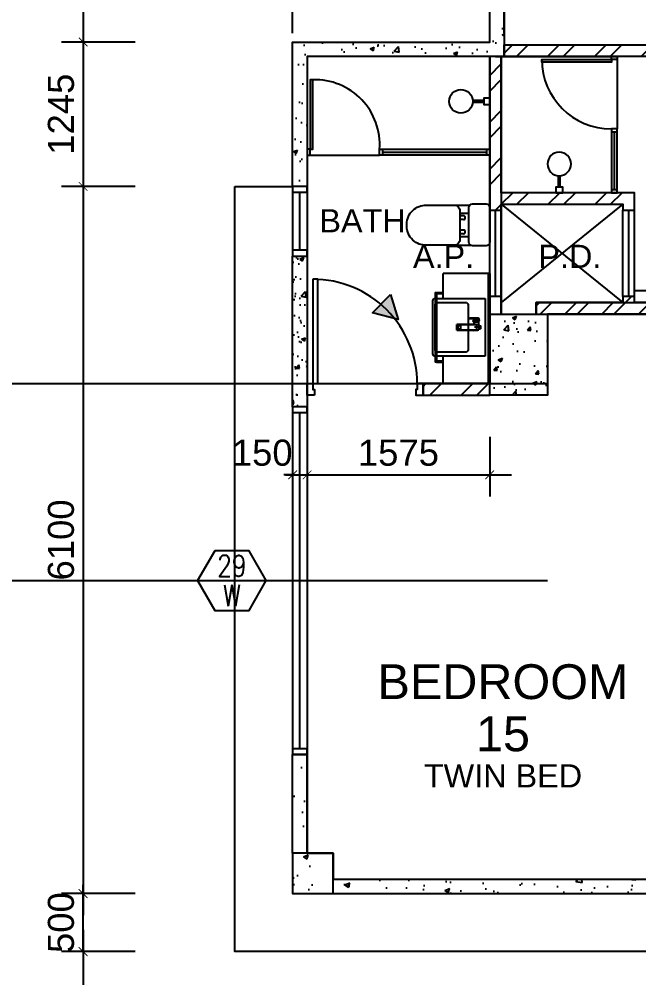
# Model space of a CAD drawing. Header units: millimetres. Extents: x -1214 to 72065, y 7230 to 56310.
# Drawn here: x 10641 to 15987, y 23574 to 31843 of the extents above; entities that cross this region are included whole.
import ezdxf
from ezdxf.enums import TextEntityAlignment as Align

# ---------------------------------------------------------------- set-up
doc = ezdxf.new("R2010")
doc.units = ezdxf.units.MM
doc.header["$MEASUREMENT"] = 0
doc.linetypes.add('CENTERX2', pattern=[101.6, 63.5, -12.7, 12.7, -12.7])
doc.layers.get('0').update_dxf_attribs({"color": 8})
doc.layers.get('Defpoints').update_dxf_attribs({"color": 8})
for name, color, linetype in [('Architectural Features', 8, 'Continuous'), ('Default', 8, 'Continuous'), ('Door', 8, 'Continuous'), ('FSD', 8, 'Continuous'), ('GBP A.P.', 8, 'Continuous'), ('GBP Dim', 8, 'Continuous'), ('GBP Text 200', 8, 'Continuous'), ('GBP Text GBP 250', 8, 'Continuous'), ('grid', 8, 'CENTERX2'), ('hatch', 8, 'Continuous'), ('LP-Furn built-in', 8, 'Continuous'), ('LP-Sanitary', 8, 'Continuous'), ('LP-WC', 8, 'Continuous'), ('PD', 8, 'Continuous'), ('PD DOOR', 8, 'Continuous'), ('TEXT', 8, 'Continuous'), ('TEXT Ref', 8, 'Continuous'), ('WALL-NEW', 8, 'Continuous'), ('WALL-STRUCTURE', 8, 'Continuous'), ('WINDOW', 8, 'Continuous'), ('Window Mark', 8, 'Continuous'), ('zzz-room mix', 8, 'Continuous')]:
    doc.layers.add(name, color=color, linetype=linetype)
doc.layers.add('LP-Nonplot', color=8, linetype='Continuous', plot=False)
doc.styles.add('BH', font='arial.ttf')
doc.styles.add('ROMANS', font='romans.shx')
doc.dimstyles.new('200 GBP', dxfattribs={"dimscale": 1.5, "dimtxt": 150, "dimasz": 50, "dimexe": 125, "dimexo": 50, "dimgap": 50, "dimtad": 1, "dimdec": 0, "dimzin": 0, "dimdsep": 46, "dimtxsty": 'BH', "dimblk": 'ARCHTICK', "dimcen": 0.09, "dimdle": 125, "dimclrd": 9, "dimclre": 9, "dimclrt": 1, "dimadec": 0, "dimazin": 0, "dimtfac": 1, "dimtdec": 0, "dimtix": 1, "dimtmove": 2, "dimatfit": 3, "dimldrblk": 'ARCHTICK', "dimfxl": 300, "dimfxlon": 1, "dimtolj": 1, "dimtzin": 0, "dimarcsym": 0})

# ---------------------------------------------------------------- blocks, each defined once
blk = doc.blocks.new('A$C65CE4B9A')
at = {"layer": 'grid', "ltscale": 200}
for p, q in [((-66500, -6750), (0, -6750)), ((-66500, -8450), (0, -8450))]:
    blk.add_line(p, q, dxfattribs=at)
blk = doc.blocks.new('SEANNOT_GROUP2')
at = {"layer": 'Default'}
blk.add_line((81.5, 351.1), (81.5, 317.9), dxfattribs=at)
blk = doc.blocks.new('SEANNOT_GROUP3')
at = {"layer": 'Default'}
blk.add_line((99.8, 335.2), (63.8, 335.2), dxfattribs=at)
blk = doc.blocks.new('ghtfdgd')
at = {"layer": 'LP-Sanitary'}
for p, q in [((79214.2, -115039.6), (79218.2, -114994.6)), ((79215.7, -115019.1), (79215.7, -115005.6)), ((79215.7, -115005.6), (79217.2, -115005.6)), ((79220.2, -114994.6), (79217.1, -115027.9)), ((79220.2, -114994.6), (79218.2, -114994.6)), ((79218.9, -115183.4), (79220.2, -114994.6)), ((79261.1, -114994.6), (79220.2, -114994.6)), ((79230.7, -114993.6), (79230.7, -114979.6)), ((79231.2, -114979.1), (79250.2, -114979.1)), ((79250.2, -114994.1), (79231.2, -114994.1)), ((79238.9, -114994.1), (79238.9, -114994.6)), ((79242.4, -114994.6), (79242.4, -114994.1)), ((79250.7, -114979.6), (79250.7, -114993.6)), ((79263.2, -114994.6), (79261.1, -114994.6)), ((79261.1, -114994.6), (79262.4, -115183.4)), ((79264.2, -115027.9), (79261.1, -114994.6)), ((79263.2, -114994.6), (79288.7, -114996.6)), ((79263.2, -114994.6), (79267.1, -115039.6)), ((79288.7, -115037.7), (79288.7, -114996.6)), ((79290.7, -115009.4), (79290.7, -115000.9)), ((79290.7, -115009.6), (79290.7, -115009.4)), ((79290.7, -115010.3), (79290.7, -115009.6)), ((79290.7, -115044.4), (79290.7, -115010.3)), ((79290.9, -115010.4), (79310.4, -115018.6)), ((79290.9, -115010.4), (79290.9, -115044.5)), ((79310.7, -115017.8), (79291, -115009.5)), ((79291, -115009.5), (79291, -115009.5)), ((79291, -115009.5), (79291, -115009.5)), ((79310.4, -115018.6), (79310.5, -115018.7)), ((79310.5, -115018.7), (79310.5, -115027.4)), ((79310.7, -115017.8), (79314.8, -115009.2)), ((79313.5, -115028.9), (79313.5, -115020.8)), ((79313.5, -115020.8), (79317.3, -115050.9)), ((79315.2, -115010.7), (79313.6, -115020.4)), ((79313.6, -115020.5), (79313.6, -115020.4)), ((79317.3, -115050.5), (79313.6, -115020.5)), ((79315.2, -115010.7), (79317.3, -115050.4)), ((79318, -115050.2), (79316, -115010.5)), ((79317.3, -115002.9), (79318.9, -114997.5)), ((79319.4, -115044.7), (79317.3, -115002.9)), ((79318.7, -114997.4), (79318.9, -114997.5)), ((79319.3, -114997.6), (79318.9, -114997.4)), ((79318.9, -114997.5), (79319.4, -114997.7)), ((79319.4, -114997.7), (79319.4, -115044.7)), ((79319.8, -115045.3), (79319.8, -114998.3)), ((79217.1, -115027.9), (79214.2, -115039.6)), ((79217.1, -115039.6), (79214.2, -115039.6)), ((79217.5, -115184.4), (79217.1, -115027.9)), ((79264.2, -115027.9), (79263.8, -115184.4)), ((79264.2, -115027.9), (79267.1, -115039.6)), ((79267.1, -115039.6), (79264.2, -115039.6)), ((79288.7, -115037.7), (79267.1, -115039.6)), ((79290.7, -115044.7), (79290.7, -115044.4)), ((79290.9, -115044.5), (79310.4, -115036.3)), ((79291, -115044.9), (79310.7, -115036.6)), ((79310.4, -115036.3), (79310.5, -115036.2)), ((79310.5, -115036.2), (79310.5, -115027.4)), ((79313.5, -115028.9), (79313.5, -115036.9)), ((79313.5, -115036.9), (79317.3, -115075.5)), ((79313.5, -115037), (79317.3, -115075.5)), ((79317.3, -115050.4), (79317.3, -115050.5)), ((79317.3, -115051.4), (79317.3, -115063.3)), ((79317.3, -115075.1), (79317.3, -115063.3)), ((79317.7, -115051.6), (79318.9, -115052.3)), ((79317.7, -115063.5), (79317.7, -115051.6)), ((79317.7, -115063.5), (79317.7, -115075.4)), ((79317.7, -115075.4), (79318.9, -115074.8)), ((79319.4, -115051), (79318, -115050.2)), ((79318, -115076), (79319.3, -115075.3)), ((79318.9, -115074.8), (79318.9, -115052.3)), ((79319.4, -115044.7), (79319.4, -115051)), ((79319.8, -115051.6), (79319.8, -115045.3)), ((79319.8, -115051.9), (79319.8, -115051.6)), ((79319.8, -115051.9), (79319.8, -115074.4)), ((79319.8, -115074.4), (79319.8, -115074.6)), ((79218.9, -115183.4), (79217.5, -115184.4)), ((79217.5, -115184.4), (79263.8, -115184.4)), ((79262.4, -115183.4), (79218.9, -115183.4)), ((79225, -115154.8), (79225, -115173.1)), ((79255.3, -115153.8), (79226, -115153.8)), ((79255.3, -115154), (79226, -115154)), ((79226, -115174.1), (79255.3, -115174.1)), ((79256.3, -115173.1), (79256.3, -115154.8)), ((79262.4, -115183.4), (79263.8, -115184.4))]:
    blk.add_line(p, q, dxfattribs=at)
for centre, radius, start, end in [((79240.7, -115019.1), 25, 180, 185.74251), ((79231.2, -114979.6), 0.5, 90, 180), ((79231.2, -114993.6), 0.5, 180, 270), ((79250.2, -114979.6), 0.5, 0, 90), ((79250.2, -114993.6), 0.5, 270, 0), ((79280.3, -115017.1), 20, 56.8024, 65.16541), ((79290.9, -115000.9), 0.2, 127.85265, 180), ((79511, -115282.7), 357.7, 125.84981, 127.98251), ((79530.3, -115308.3), 389.7, 125.92638, 127.88363), ((79234, -109870), 5139.5, 270.63577, 270.89969), ((79227.2, -108854.2), 6155.7, 270.59451, 270.81562), ((79288.3, -115009.7), 2.67, 3.1953, 9.33669), ((79301.7, -114992.9), 0.28, 69.68638, 135.20106), ((79319.7, -114996.5), 23.1, 247.12521, 247.49949), ((79312.3, -115020.9), 1.23, 6.09456, 11.51592), ((79314, -115009.4), 0.822, 12.82151, 37.37855), ((79314.7, -115011.5), 2.53, 77.49723, 90.78809), ((79315.1, -115009.5), 0.509, 38.0096, 78.40522), ((84763.2, -116562.2), 5664.7, 164.02206, 164.08854), ((79313.8, -115010.5), 2.18, 358.67427, 36.2852), ((79318.5, -114997.9), 0.689, 55.95421, 80.13248), ((79319, -114998.3), 0.8, 0.00654, 61.47672), ((79280.3, -115017.1), 20, 294.83459, 301.61275), ((79290.9, -115044.7), 0.2, 180.01397, 293.04704), ((79339.3, -115104.4), 73.6, 112.75714, 112.87481), ((79308.7, -115037.4), 4.84, 5.24499, 7.19277), ((79310.7, -115037.3), 2.83, 5.64545, 8.81471), ((79317.8, -115050.7), 0.54, 62.22165, 149.68726), ((79305.3, -115051.3), 11.9, 359.62289, 2.1624), ((79313.2, -115075.2), 4.12, 356.11976, 1.38136), ((79317.8, -115075.5), 0.494, 177.69922, 295.85307), ((79318.6, -115075.3), 0.938, 181.08912, 220.22046), ((79315.7, -115050), 2.38, 342.31294, 353.97204), ((79317.3, -115050.2), 0.738, 359.2113, 2.9985), ((79319, -115074.6), 0.786, 294.19625, 0.49169), ((79319.1, -115051.6), 0.688, 1.5121, 63.73401)]:
    blk.add_arc(centre, radius, start, end, dxfattribs=at)
for centre, major_axis, ratio, start_param, end_param in [((79290.9, -115000.9), (0.2, 0), 0.870233, 1.308042, 3.141593), ((79290.9, -115009.4), (0.2, 0), 0.870251, 1.333095, 3.141593), ((79290.9, -115010.3), (0.2, 0), 0.5, 3.141593, 4.712389), ((79290.9, -115000.9), (0.123, -0.158), 0.834595, 2.099205, 3.141593), ((79290.9, -115000.9), (0.123, -0.158), 0.834595, 3.141593, 3.165459), ((79290.9, -115010), (0.077, 0.836), 0.04975, 4.217846, 5.325586), ((79301.6, -114992.9), (0.117, -0.162), 0.844851, 2.109561, 3.167674), ((79310.4, -115018.2), (-0.311, -0.737), 0.21898, 1.092037, 2.210933), ((79310.5, -115018.3), (-0.309, -0.738), 0.217421, 1.09135, 2.210755), ((79314.3, -115020.6), (-0.782, -0.167), 0.921627, 5.682069, 6.099643), ((79314.3, -115020.8), (-0.794, -0.099), 0.898005, 5.760928, 6.175764), ((79315.1, -115009.6), (0.173, 0.708), 0.018166, 0.444134, 0.918054), ((79315.3, -115009.6), (0.412, 0.321), 0.549065, 0.513637, 1.195391), ((79315.7, -115010.9), (-0.499, -0.026), 0.868619, 4.118709, 5.82428), ((79316.8, -115003.6), (0.961, -0.275), 0.902908, 1.271288, 1.565184), ((79318.4, -114998), (-0.211, -0.772), 0.117484, 2.694436, 3.141054), ((79318.5, -114998.1), (-0.382, -0.703), 0.237912, 2.705017, 3.14394), ((79319, -114998.3), (-0.382, -0.703), 0.237912, 2.705017, 3.141091), ((79319, -114998.3), (-0.8, 0), 0.876594, 3.141494, 4.164132), ((79290.9, -115044.4), (0.2, 0), 0.5, 3.141593, 4.712389), ((79290.9, -115044.1), (-0.077, 0.836), 0.04975, 2.065339, 3.17308), ((79310.4, -115035.9), (-0.311, 0.737), 0.21898, 2.049556, 3.141593), ((79310.5, -115035.8), (-0.309, 0.738), 0.217421, 2.050243, 3.169648), ((79310.4, -115035.9), (-0.311, 0.737), 0.21898, 3.141593, 3.168451), ((79314.3, -115036.7), (0.793, 0.106), 0.789486, 3.026004, 3.133916), ((79314.3, -115036.9), (0.796, 0.077), 0.827125, 3.057559, 3.141593), ((79317.8, -115050.6), (-0.5, -0.016), 0.857677, 4.139605, 5.842177), ((79317.8, -115050.9), (-0.5, -0.02), 0.273668, 4.356492, 6.23412), ((79317.8, -115063.3), (-0.5, 0), 0.5, 0.054498, 1.448623), ((79317.8, -115075.5), (-0.494, 0.079), 0.969108, 0.192451, 2.070079), ((79319, -115045.3), (-0.8, 0), 0.876594, 3.141494, 4.164132), ((79226, -115154.8), (-1, 0), 0.992546, 4.712389, 6.283185), ((79226, -115154.9), (1, 0), 0.890286, 1.570796, 3.141593), ((79226, -115173.1), (1, 0), 0.992546, 3.141593, 4.712389), ((79255.3, -115154.8), (-1, 0), 0.992546, 3.141593, 4.712389), ((79255.3, -115154.9), (1, 0), 0.890286, 0, 1.570796), ((79255.3, -115173.1), (1, 0), 0.992546, 4.712389, 6.283185)]:
    blk.add_ellipse(centre, major_axis=major_axis, ratio=ratio, start_param=start_param, end_param=end_param, dxfattribs=at)
for points, knots in [([(79291, -115009.5), (79291, -115009.5), (79290.9, -115009.5), (79290.8, -115009.6), (79290.7, -115009.6), (79290.7, -115009.6)], [0, 0, 0, 0, 0.5, 0.5, 1, 1, 1, 1]), ([(79291, -115000.7), (79291, -115000.8), (79291, -115000.8), (79291, -115000.9), (79291, -115001.2), (79291, -115001.4), (79291, -115001.7), (79291, -115002.7), (79291, -115003.8), (79291, -115004.8), (79291, -115006.3), (79291, -115007.8), (79291, -115009.2)], [0, 0, 0, 0, 0.02306, 0.02306, 0.02306, 0.115301, 0.115301, 0.115301, 0.484264, 0.484264, 0.484264, 1, 1, 1, 1]), ([(79301.6, -114992.7), (79301.9, -114992.8), (79302.2, -114992.9), (79302.5, -114993), (79305, -114993.6), (79307.5, -114994.3), (79310.1, -114995), (79312.9, -114995.8), (79315.8, -114996.6), (79318.7, -114997.4)], [0, 0, 0, 0, 0.051688, 0.051688, 0.051688, 0.494848, 0.494848, 0.494848, 1, 1, 1, 1]), ([(79310.5, -115018.7), (79310.9, -115018.8), (79311.2, -115019), (79311.9, -115019.4), (79312.2, -115019.7), (79312.8, -115020.1), (79313, -115020.3), (79313.4, -115020.5), (79313.5, -115020.5), (79313.5, -115020.7)], [0, 0, 0, 0, 0.25, 0.25, 0.5, 0.5, 0.75, 0.75, 1, 1, 1, 1]), ([(79313.6, -115020.4), (79313.5, -115020.2), (79313.5, -115020), (79313.3, -115019.6), (79313.2, -115019.3), (79312.7, -115018.8), (79312.3, -115018.6), (79311.6, -115018.2), (79311.2, -115018), (79310.8, -115017.9)], [0, 0, 0, 0, 0.25, 0.25, 0.5, 0.5, 0.75, 0.75, 1, 1, 1, 1]), ([(79314.8, -115009.2), (79314.8, -115009.2), (79314.9, -115009.2), (79314.9, -115009.2), (79315, -115009.2), (79315, -115009.2), (79315.1, -115009.2), (79315.2, -115009.2)], [0, 0, 0, 0, 0.25, 0.25, 0.5, 0.5, 1, 1, 1, 1]), ([(79317.1, -115002.7), (79317, -115003), (79316.9, -115003.3), (79316.8, -115003.6), (79316.5, -115004.7), (79316.2, -115005.8), (79315.9, -115006.9), (79315.7, -115007.6), (79315.4, -115008.3), (79315.2, -115009)], [0, 0, 0, 0, 0.131954, 0.131954, 0.131954, 0.659772, 0.659772, 0.659772, 1, 1, 1, 1]), ([(79315.2, -115009.2), (79315.2, -115009.2), (79315.2, -115009.2), (79315.2, -115009.2), (79315.2, -115009.2), (79315.2, -115009.2)], [0, 0, 0, 0, 0.5, 0.5, 1, 1, 1, 1]), ([(79315.2, -115009.2), (79315.3, -115009.3), (79315.3, -115009.4), (79315.3, -115009.5), (79315.3, -115009.6), (79315.3, -115009.8), (79315.3, -115009.8), (79315.3, -115009.9), (79315.3, -115010), (79315.2, -115010.2), (79315.2, -115010.3), (79315.2, -115010.5), (79315.2, -115010.6), (79315.2, -115010.7)], [0, 0, 0, 0, 0.125, 0.125, 0.25, 0.25, 0.375, 0.375, 0.5, 0.5, 0.75, 0.75, 1, 1, 1, 1]), ([(79318.7, -114997.4), (79318.6, -114997.5), (79318.6, -114997.7), (79318.5, -114997.9), (79318.2, -114999), (79317.9, -115000.1), (79317.5, -115001.2), (79317.4, -115001.7), (79317.2, -115002.2), (79317.1, -115002.7)], [0, 0, 0, 0, 0.095324, 0.095324, 0.095324, 0.707603, 0.707603, 0.707603, 1, 1, 1, 1]), ([(79310.5, -115036.2), (79310.9, -115036.1), (79311.2, -115035.9), (79311.9, -115035.6), (79312.2, -115035.5), (79312.8, -115035.6), (79313, -115035.7), (79313.4, -115036.2), (79313.5, -115036.5), (79313.5, -115036.8)], [0, 0, 0, 0, 0.25, 0.25, 0.5, 0.5, 0.75, 0.75, 1, 1, 1, 1]), ([(79310.8, -115036.5), (79311, -115036.5), (79311.3, -115036.3), (79311.8, -115036.2), (79312.2, -115036.1), (79312.5, -115036), (79312.8, -115036), (79313, -115036), (79313.1, -115036.1), (79313.2, -115036.2), (79313.4, -115036.3), (79313.5, -115036.6), (79313.5, -115036.7), (79313.5, -115036.8)], [0, 0, 0, 0, 0.124812, 0.2213171, 0.3092796, 0.3899271, 0.4711589, 0.5451559, 0.6166529, 0.6889172, 0.7974179, 0.8896188, 0.9816515, 0.9816515, 0.9816515, 0.9816515]), ([(79317.3, -115050.5), (79317.3, -115050.5), (79317.3, -115050.5), (79317.3, -115050.6), (79317.3, -115050.6), (79317.3, -115050.7), (79317.3, -115050.8), (79317.3, -115050.9)], [0, 0, 0, 0, 0.25, 0.25, 0.5, 0.5, 1, 1, 1, 1]), ([(79317.3, -115051.4), (79317.3, -115051.5), (79317.3, -115051.5), (79317.5, -115051.6), (79317.6, -115051.6), (79317.7, -115051.6)], [0, 0, 0, 0, 0.5, 0.5, 1, 1, 1, 1]), ([(79317.3, -115075.1), (79317.3, -115075.2), (79317.3, -115075.2), (79317.5, -115075.3), (79317.6, -115075.3), (79317.7, -115075.4)], [0, 0, 0, 0, 0.5, 0.5, 1, 1, 1, 1]), ([(79317.7, -115051.6), (79317.7, -115051.6), (79317.7, -115051.5), (79317.8, -115051.4), (79317.8, -115051.3), (79317.8, -115051.1), (79317.8, -115051), (79317.9, -115050.9), (79317.9, -115050.8), (79317.9, -115050.7)], [0, 0, 0, 0, 0.25, 0.25, 0.5, 0.5, 0.75, 0.75, 1, 1, 1, 1]), ([(79319.4, -115051), (79319.4, -115051), (79319.4, -115051), (79319.4, -115051), (79319.4, -115051), (79319.4, -115051), (79319.4, -115051), (79319.4, -115051.1), (79319.4, -115051.1), (79319.4, -115051.2), (79319.4, -115051.2), (79319.3, -115051.3), (79319.3, -115051.3), (79319.3, -115051.4), (79319.3, -115051.5), (79319.2, -115051.6), (79319.2, -115051.6), (79319.1, -115051.7), (79319.1, -115051.8), (79319, -115051.9), (79319, -115052), (79318.9, -115052.1), (79318.9, -115052.1), (79318.9, -115052.2), (79318.9, -115052.3), (79318.9, -115052.3), (79318.9, -115052.3), (79318.9, -115052.3), (79318.9, -115052.3), (79318.9, -115052.3), (79318.9, -115052.3)], [0, 0, 0, 0, 0.000034, 0.000034, 0.000034, 0.03445, 0.03445, 0.03445, 0.175251, 0.175251, 0.175251, 0.317196, 0.317196, 0.317196, 0.479622, 0.479622, 0.479622, 0.662074, 0.662074, 0.662074, 0.829132, 0.829132, 0.829132, 0.958486, 0.958486, 0.958486, 0.999966, 0.999966, 0.999966, 1, 1, 1, 1]), ([(79319.8, -115051.9), (79319.8, -115052), (79319.7, -115052), (79319.7, -115052.1), (79319.6, -115052.2), (79319.4, -115052.3), (79319.3, -115052.3), (79319.1, -115052.3), (79319, -115052.3), (79318.9, -115052.3)], [0, 0, 0, 0, 0.25, 0.25, 0.5, 0.5, 0.75, 0.75, 1, 1, 1, 1]), ([(79319.8, -115074.4), (79319.8, -115074.5), (79319.7, -115074.5), (79319.7, -115074.6), (79319.6, -115074.7), (79319.4, -115074.8), (79319.3, -115074.8), (79319.1, -115074.8), (79319, -115074.8), (79318.9, -115074.8)], [0, 0, 0, 0, 0.25, 0.25, 0.5, 0.5, 0.75, 0.75, 1, 1, 1, 1]), ([(79319.3, -115075.3), (79319.3, -115075.3), (79319.3, -115075.3), (79319.2, -115075.3), (79319.2, -115075.3), (79319.1, -115075.3), (79319.1, -115075.2), (79319, -115075.2), (79319, -115075.1), (79318.9, -115075.1), (79318.9, -115075), (79318.9, -115074.9), (79318.9, -115074.9), (79318.9, -115074.9), (79318.9, -115074.8), (79318.9, -115074.8), (79318.9, -115074.8), (79318.9, -115074.8), (79318.9, -115074.8)], [0.3296223, 0.3296223, 0.3296223, 0.3296223, 0.4796217, 0.4796217, 0.4796217, 0.6620737, 0.6620737, 0.6620737, 0.829132, 0.829132, 0.829132, 0.9584856, 0.9584856, 0.9584856, 0.9999655, 0.9999655, 0.9999655, 1, 1, 1, 1])]:
    blk.add_open_spline(points, degree=3, knots=knots, dxfattribs=at)
for points, degree in [([(79301.8, -114992.7), (79301.7, -114992.6), (79301.7, -114992.7), (79301.6, -114992.7)], 3), ([(79318.6, -114997.3), (79316.3, -114996.6), (79310.7, -114995.1), (79301.8, -114992.7)], 3), ([(79313.5, -115028.9), (79313.5, -115028.4), (79313.4, -115028), (79312.3, -115027.4), (79311.4, -115027.4), (79310.5, -115027.4)], 5), ([(79317.9, -115075.9), (79317.9, -115076), (79318, -115076), (79318, -115075.9)], 3)]:
    blk.add_open_spline(points, degree=degree, dxfattribs=at)
at = {"layer": 'LP-Nonplot'}
for name in ['SEANNOT_GROUP3', 'SEANNOT_GROUP2']:
    blk.add_blockref(name, (79159.1, -115352.3), dxfattribs=at)
blk = doc.blocks.new('SINK')
at = {"layer": 'LP-Sanitary'}
blk.add_line((-74936.8, -44774), (-75436.8, -44774), dxfattribs=at)
blk.add_lwpolyline([(-75436.8, -44774), (-75436.8, -45203.2, 0.414214), (-75416.8, -45223.2), (-74956.8, -45223.2, 0.414214), (-74936.8, -45203.2), (-74936.8, -44774)], format="xyb", dxfattribs=at)
blk.add_lwpolyline([(-75401.8, -44941.1), (-75401.8, -45183.3, 0.414117), (-75381.8, -45203.2), (-74991.8, -45203.2, 0.41431), (-74971.8, -45183.2), (-74971.8, -44941.1, 0.414117), (-74991.8, -44921.1), (-75381.8, -44921.1, 0.41431)], format="xyb", close=True, dxfattribs=at)
at = {"layer": 'LP-Furn built-in'}
blk.add_blockref('ghtfdgd', (-154427.4, 70168.1), dxfattribs=at)
blk = doc.blocks.new('pln_sink 1100x380')
at = {"ltscale": 1000}
for p, q in [((0, 0), (400, 0)), ((400, 0), (400, -235)), ((459.9, -184.9), (400, -184.9)), ((459.9, -194.9), (400, -194.9)), ((400, -735), (400, -950)), ((459.9, -776.6), (400, -776.6)), ((459.9, -786.6), (400, -786.6)), ((0, -950), (400, -950))]:
    blk.add_line(p, q, dxfattribs=at)
for points in [[(10, -950), (10, 0), (0, 0), (0, -950), (10, -950)], [(10, 0), (10, -950), (0, -950), (0, 0), (10, 0)]]:
    blk.add_lwpolyline(points, dxfattribs=at)
at = {"ltscale": 200}
blk.add_lwpolyline([(459.9, -184.9), (468.4, -184.9), (468.4, -786.6), (459.9, -786.6)], close=True, dxfattribs=at)
at = {"layer": 'LP-Furn built-in', "extrusion": (0, 0, -1), "zscale": -1, "rotation": 270}
blk.add_blockref('SINK', (44734, -75671.8), dxfattribs=at)
blk = doc.blocks.new('pln_shower head')
at = {"ltscale": 100}
for points in [[(101, 9.1), (200, 9.1)], [(101, -5.9), (200, -5.9)]]:
    blk.add_lwpolyline(points, dxfattribs=at)
at = {"ltscale": 0.5}
blk.add_lwpolyline([(248, 30.1), (248, -29.9), (200, -29.9), (200, 30.1)], close=True, dxfattribs=at)
at = {"ltscale": 100}
blk.add_circle((0, 0), 101.9, dxfattribs=at)
blk = doc.blocks.new('pln_toilet')
for p, q in [((175.5, -306.5), (175.5, -165.2)), ((-170.1, -306.5), (-170.1, -171.6)), ((-78.2, -226.9), (-78.2, -256.5)), ((-45, -226.9), (-45, -256.5)), ((44.7, -226.9), (44.7, -256.5)), ((77.9, -226.9), (77.9, -256.5))]:
    blk.add_line(p, q)
for points in [[(180, -30), (180, -149.3, -0.414214), (150, -179.3), (-150, -179.3, -0.414214), (-180, -149.3), (-180, -30, -0.414214), (-150, 0), (150, 0, -0.414214)], [(175.5, -306.5), (175.5, -545.1, -0.424695), (14, -715.1), (-7.8, -715.1, -0.423698), (-170.1, -545.1), (-170.1, -306.5, -0.414214), (-120.1, -256.5), (125.5, -256.5, -0.414214)]]:
    blk.add_lwpolyline(points, format="xyb", close=True)
for points in [[(-101.9, -256.5), (-101.9, -179.3)], [(102.9, -179.3), (102.9, -256.5)]]:
    blk.add_lwpolyline(points)
for centre in [(-61.6, -226.9), (61.3, -226.9)]:
    blk.add_arc(centre, 16.6, 0, 180)
blk = doc.blocks.new('_ArchTick')
at = {"color": 0, "const_width": 0.1}
blk.add_lwpolyline([(0.5, 0.5), (-0.5, -0.5)], dxfattribs=at)
blk = doc.blocks.new('*D21')
at = {"layer": 'Defpoints', "color": 0, "transparency": 16777216}
for p in [(12343.8, 30401, 0), (11191.9, 24301), (11191.9, 24301)]:
    blk.add_point(p, dxfattribs=at)
at = {"layer": 'GBP Dim', "color": 9, "lineweight": -2, "transparency": 16777216}
for p, q in [((11191.9, 30588.5), (11191.9, 24113.5)), ((11641.9, 30401), (11004.4, 30401)), ((11191.9, 24301), (11004.4, 24301))]:
    blk.add_line(p, q, dxfattribs=at)
at = {"layer": 'GBP Dim', "color": 9, "lineweight": -2, "transparency": 16777216, "xscale": 75, "yscale": 75, "zscale": 75}
for p, rotation in [((11191.9, 30401), 90), ((11191.9, 24301), 270)]:
    blk.add_blockref('_ArchTick', p, dxfattribs=dict(at, rotation=rotation))
at = {"layer": 'GBP Dim', "transparency": 16777216, "insert": (11002.1, 27351), "char_height": 225, "attachment_point": 5, "rotation": 90, "style": 'BH'}
blk.add_mtext('\\A1;6100', dxfattribs=at)
blk = doc.blocks.new('*D22')
at = {"layer": 'Defpoints', "color": 0, "transparency": 16777216}
for p in [(11191.9, 23800), (11191.9, 20500), (11191.9, 20500)]:
    blk.add_point(p, dxfattribs=at)
at = {"layer": 'GBP Dim', "color": 9, "lineweight": -2, "transparency": 16777216}
for p, q in [((11191.9, 23987.5), (11191.9, 20312.5)), ((11191.9, 23800), (11004.4, 23800)), ((11191.9, 20500), (11004.4, 20500))]:
    blk.add_line(p, q, dxfattribs=at)
at = {"layer": 'GBP Dim', "color": 9, "lineweight": -2, "transparency": 16777216, "xscale": 75, "yscale": 75, "zscale": 75}
for p, rotation in [((11191.9, 23800), 90), ((11191.9, 20500), 270)]:
    blk.add_blockref('_ArchTick', p, dxfattribs=dict(at, rotation=rotation))
at = {"layer": 'GBP Dim', "transparency": 16777216, "insert": (11002, 22150), "char_height": 225, "attachment_point": 5, "rotation": 90, "style": 'BH'}
blk.add_mtext('\\A1;3300', dxfattribs=at)
blk = doc.blocks.new('*D67')
at = {"layer": 'Defpoints', "color": 0, "transparency": 16777216}
for p in [(12356.4, 33351), (11191.9, 31646.2), (12356.4, 31646.2)]:
    blk.add_point(p, dxfattribs=at)
at = {"layer": 'GBP Dim', "color": 9, "lineweight": -2, "transparency": 16777216}
for p, q in [((11191.9, 33538.5), (11191.9, 31458.7)), ((11641.9, 33351), (11004.4, 33351)), ((11641.9, 31646.2), (11004.4, 31646.2))]:
    blk.add_line(p, q, dxfattribs=at)
at = {"layer": 'GBP Dim', "color": 9, "lineweight": -2, "transparency": 16777216, "xscale": 75, "yscale": 75, "zscale": 75}
for p, rotation in [((11191.9, 33351), 90), ((11191.9, 31646.2), 270)]:
    blk.add_blockref('_ArchTick', p, dxfattribs=dict(at, rotation=rotation))
at = {"layer": 'GBP Dim', "transparency": 16777216, "insert": (11002.1, 32498.6), "char_height": 225, "attachment_point": 5, "rotation": 90, "style": 'BH'}
blk.add_mtext('\\A1;1705', dxfattribs=at)
blk = doc.blocks.new('*D89')
at = {"layer": 'Defpoints', "color": 0, "transparency": 16777216}
for p in [(12343.8, 31646.2), (11191.9, 30401), (12343.8, 30401, 0)]:
    blk.add_point(p, dxfattribs=at)
at = {"layer": 'GBP Dim', "color": 9, "lineweight": -2, "transparency": 16777216}
for p, q in [((11191.9, 31833.7), (11191.9, 30213.5)), ((11641.9, 31646.2), (11004.4, 31646.2)), ((11641.9, 30401), (11004.4, 30401))]:
    blk.add_line(p, q, dxfattribs=at)
at = {"layer": 'GBP Dim', "color": 9, "lineweight": -2, "transparency": 16777216, "xscale": 75, "yscale": 75, "zscale": 75}
for p, rotation in [((11191.9, 31646.2), 90), ((11191.9, 30401), 270)]:
    blk.add_blockref('_ArchTick', p, dxfattribs=dict(at, rotation=rotation))
at = {"layer": 'GBP Dim', "transparency": 16777216, "insert": (11002.1, 31023.6), "char_height": 225, "attachment_point": 5, "rotation": 90, "style": 'BH'}
blk.add_mtext('\\A1;1245', dxfattribs=at)
blk = doc.blocks.new('*D90')
at = {"layer": 'Defpoints', "color": 0, "transparency": 16777216}
for p in [(14700, 32096.7), (13000, 31646.2), (14700, 31646.2)]:
    blk.add_point(p, dxfattribs=at)
at = {"layer": 'GBP Dim', "color": 9, "lineweight": -2, "transparency": 16777216}
for p, q in [((13000, 31721.2), (13000, 32284.2)), ((14700, 31721.2), (14700, 32284.2)), ((12812.5, 32096.7), (14887.5, 32096.7))]:
    blk.add_line(p, q, dxfattribs=at)
at = {"layer": 'GBP Dim', "color": 9, "lineweight": -2, "transparency": 16777216, "xscale": 75, "yscale": 75, "zscale": 75, "rotation": 180}
blk.add_blockref('_ArchTick', (13000, 32096.7), dxfattribs=at)
at = {"layer": 'GBP Dim', "color": 9, "lineweight": -2, "transparency": 16777216, "xscale": 75, "yscale": 75, "zscale": 75}
blk.add_blockref('_ArchTick', (14700, 32096.7), dxfattribs=at)
at = {"layer": 'GBP Dim', "transparency": 16777216, "insert": (13850, 32286.5), "char_height": 225, "attachment_point": 5, "style": 'BH'}
blk.add_mtext('\\A1;1700', dxfattribs=at)
blk = doc.blocks.new('*D181')
at = {"layer": 'Defpoints', "color": 0, "transparency": 16777216}
for p in [(13125, 28315.6), (14700, 28315.6), (14700, 27912.1)]:
    blk.add_point(p, dxfattribs=at)
at = {"layer": 'GBP Dim', "color": 9, "lineweight": -2, "transparency": 16777216}
for p, q in [((13125, 28240.6), (13125, 27724.6)), ((14700, 28240.6), (14700, 27724.6)), ((12937.5, 27912.1), (14887.5, 27912.1))]:
    blk.add_line(p, q, dxfattribs=at)
at = {"layer": 'GBP Dim', "color": 9, "lineweight": -2, "transparency": 16777216, "xscale": 75, "yscale": 75, "zscale": 75, "rotation": 180}
blk.add_blockref('_ArchTick', (13125, 27912.1), dxfattribs=at)
at = {"layer": 'GBP Dim', "color": 9, "lineweight": -2, "transparency": 16777216, "xscale": 75, "yscale": 75, "zscale": 75}
blk.add_blockref('_ArchTick', (14700, 27912.1), dxfattribs=at)
at = {"layer": 'GBP Dim', "transparency": 16777216, "insert": (13912.5, 28102), "char_height": 225, "attachment_point": 5, "style": 'BH'}
blk.add_mtext('\\A1;1575', dxfattribs=at)
blk = doc.blocks.new('*D184')
at = {"layer": 'Defpoints', "color": 0, "transparency": 16777216}
for p in [(11191.9, 24300), (11844.7, 24300), (11844.7, 23800)]:
    blk.add_point(p, dxfattribs=at)
at = {"layer": 'GBP Dim', "color": 9, "lineweight": -2, "transparency": 16777216}
for p, q in [((11191.9, 24300), (11191.9, 24375)), ((11641.9, 24300), (11004.4, 24300)), ((11191.9, 23800), (11191.9, 24300)), ((11641.9, 23800), (11004.4, 23800)), ((11191.9, 23800), (11191.9, 23725))]:
    blk.add_line(p, q, dxfattribs=at)
at = {"layer": 'GBP Dim', "color": 9, "lineweight": -2, "transparency": 16777216, "xscale": 75, "yscale": 75, "zscale": 75}
for p, rotation in [((11191.9, 24300), 270), ((11191.9, 23800), 90)]:
    blk.add_blockref('_ArchTick', p, dxfattribs=dict(at, rotation=rotation))
at = {"layer": 'GBP Dim', "transparency": 16777216, "insert": (11002.1, 24050), "char_height": 225, "attachment_point": 5, "rotation": 90, "style": 'BH'}
blk.add_mtext('\\A1;500', dxfattribs=at)
blk = doc.blocks.new('MISCWINDOWS')
blk.add_line((-4.04, 0), (4.04, 0))
blk.add_lwpolyline([(-2.02, 3.5), (-4.04, 0), (-2.02, -3.5), (2.02, -3.5), (4.04, 0), (2.02, 3.5)], close=True)
at = {"style": 'BH'}
for tag, p in [('MARK_NUMBER', (0, 1.75)), ('DWG_NUMBER', (0, -1.75))]:
    blk.add_attdef(tag, text='', height=2.5, dxfattribs=at).set_placement(p, align=Align.MIDDLE_CENTER)
blk = doc.blocks.new('*D225')
at = {"layer": 'Defpoints', "color": 0, "transparency": 16777216}
for p in [(17475, 32096.7), (14825, 31646.2), (17475, 31646.2)]:
    blk.add_point(p, dxfattribs=at)
at = {"layer": 'GBP Dim', "color": 9, "lineweight": -2, "transparency": 16777216}
for p, q in [((14825, 31721.2), (14825, 32284.2)), ((17475, 31721.2), (17475, 32284.2)), ((14637.5, 32096.7), (17662.5, 32096.7))]:
    blk.add_line(p, q, dxfattribs=at)
at = {"layer": 'GBP Dim', "color": 9, "lineweight": -2, "transparency": 16777216, "xscale": 75, "yscale": 75, "zscale": 75, "rotation": 180}
blk.add_blockref('_ArchTick', (14825, 32096.7), dxfattribs=at)
at = {"layer": 'GBP Dim', "color": 9, "lineweight": -2, "transparency": 16777216, "xscale": 75, "yscale": 75, "zscale": 75}
blk.add_blockref('_ArchTick', (17475, 32096.7), dxfattribs=at)
at = {"layer": 'GBP Dim', "transparency": 16777216, "insert": (16150, 32286.5), "char_height": 225, "attachment_point": 5, "style": 'BH'}
blk.add_mtext('\\A1;2650', dxfattribs=at)
blk = doc.blocks.new('*D284')
at = {"layer": 'Defpoints', "color": 0, "transparency": 16777216}
for p in [(13000, 28315.6), (13125, 28315.6), (13125, 27912.1)]:
    blk.add_point(p, dxfattribs=at)
at = {"layer": 'GBP Dim', "color": 9, "lineweight": -2, "transparency": 16777216}
for p, q in [((13000, 28240.6), (13000, 27724.6)), ((13125, 28240.6), (13125, 27724.6)), ((13000, 27912.1), (12925, 27912.1)), ((13000, 27912.1), (13125, 27912.1)), ((13125, 27912.1), (13200, 27912.1))]:
    blk.add_line(p, q, dxfattribs=at)
at = {"layer": 'GBP Dim', "color": 9, "lineweight": -2, "transparency": 16777216, "xscale": 75, "yscale": 75, "zscale": 75}
blk.add_blockref('_ArchTick', (13000, 27912.1), dxfattribs=at)
at = {"layer": 'GBP Dim', "color": 9, "lineweight": -2, "transparency": 16777216, "xscale": 75, "yscale": 75, "zscale": 75, "rotation": 180}
blk.add_blockref('_ArchTick', (13125, 27912.1), dxfattribs=at)
at = {"layer": 'GBP Dim', "transparency": 16777216, "insert": (12737.5, 28102), "char_height": 225, "attachment_point": 5, "style": 'BH'}
blk.add_mtext('\\A1;150', dxfattribs=at)

msp = doc.modelspace()

# ---------------------------------------------------------------- hatches: boundary and pattern name
at = {"layer": 'FSD'}
msp.add_hatch(color=256, dxfattribs=at).paths.add_polyline_path([(13845.2, 29467.6), (13910.7, 29253.6), (13688.2, 29310.1)])
at = {"layer": 'hatch'}
h = msp.add_hatch(dxfattribs=at)
h.set_pattern_fill('AR-CONC', color=256, scale=50, style=0)
h.set_pattern_definition([(50, (-579051.98, 745630.23), (358.63009, -31.37607), [37.5, -412.5]), (355, (-579051.98, 745630.23), (-69.37567, 376.09607), [30, -330]), (100.451444, (-579022.1, 745627.62), (289.25442, 344.72), [31.8701, -350.57106]), (46.1842, (-579052, 745730.23), (533.62067, -82.75964), [56.25, -618.75]), (96.635635, (-579007.5, 745723.34), (467.33097, 487.0593), [47.80517, -525.85688]), (351.184164, (-579052, 745730.23), (467.33097, 487.0593), [45, -495]), (21, (-579001.98, 745705.23), (298.45353, -201.30945), [37.5, -412.5]), (326, (-579001.98, 745705.23), (121.65767, 362.57502), [30, -330]), (71.451445, (-578977.1, 745688.46), (420.11119, 161.26558), [31.8701, -350.57106]), (37.5, (-579051.98, 745630.23), (6.079928, 166.446927), [0, -326, 0, -335, 0, -331.25]), (7.5, (-579051.98, 745630.23), (131.53477, 197.205856), [0, -191, 0, -318.5, 0, -126.25]), (327.5, (-579163.48, 745630.23), (266.911218, -11.277436), [0, -125, 0, -390, 0, -517.5]), (317.5, (-579213.48, 745630.23), (291.593085, 50.05249), [0, -162.5, 0, -259, 0, -367.5])])
h.paths.add_polyline_path([(13000, 30400), (13000, 31646.2), (14700, 31646.2), (14700, 32350), (14825, 32350), (14825, 31521.2), (13154.8, 31521.2), (13125, 31521.2), (13125, 30400)])
h = msp.add_hatch(dxfattribs=at)
h.set_pattern_fill('ANSI32', color=256, scale=30, style=0)
h.set_pattern_definition([(45, (15200, 31521.2), (-202.056, 202.056), []), (45, (15334.7, 31521.2), (-202.056, 202.056), [])])
edge = h.paths.add_edge_path()
edge.add_line((14825, 31521.2), (14825, 31621.2))
edge.add_line((14825, 31621.2), (16675, 31621.2))
edge.add_line((16675, 31621.2), (16725, 31621.2))
edge.add_line((16725, 31621.2), (17575, 31621.2))
edge.add_line((17575, 31621.2), (17575, 31521.2))
edge.add_line((17575, 31521.2), (14825, 31521.2))
h = msp.add_hatch(dxfattribs=at)
h.set_pattern_fill('ANSI32', color=256, scale=30, style=0)
h.set_pattern_definition([(45, (2890.7, 16720.07), (-202.0558, 202.0558), []), (45, (3025.4, 16720.07), (-202.0558, 202.0558), [])])
edge = h.paths.add_edge_path()
edge.add_line((15950, 30196.2), (15950, 30346.2))
edge.add_line((15950, 30346.2), (14800, 30346.2))
edge.add_line((14800, 30346.2), (14800, 31521.2))
edge.add_line((14800, 31521.2), (14750, 31521.2))
edge.add_line((14750, 31521.2), (14800, 31521.2))
edge.add_line((14800, 31521.2), (14700, 31521.2))
edge.add_line((14700, 31521.2), (14700, 30196.2))
edge.add_line((14700, 30196.2), (14700, 31521.2))
edge.add_line((14700, 31521.2), (14700, 30196.2))
edge.add_line((14700, 30196.2), (14700, 31521.2))
edge.add_line((14700, 31521.2), (14700, 30196.2))
edge.add_line((14700, 30196.2), (14800, 30196.2))
edge.add_line((14800, 30196.2), (14800, 30246.2))
edge.add_line((14800, 30246.2), (15850, 30246.2))
edge.add_line((15850, 30246.2), (15850, 30196.2))
edge.add_line((15850, 30196.2), (15950, 30196.2))
h = msp.add_hatch(dxfattribs=at)
h.set_pattern_fill('AR-CONC', color=256, scale=50, style=0)
h.set_pattern_definition([(50, (-579051.97, 745630.23), (358.63009, -31.37607), [37.5, -412.5]), (355, (-579051.97, 745630.23), (-69.37567, 376.09607), [30, -330]), (100.451444, (-579022.1, 745627.62), (289.25442, 344.72), [31.8701, -350.57106]), (46.1842, (-579051.97, 745730.23), (533.62067, -82.75964), [56.25, -618.75]), (96.635635, (-579007.5, 745723.34), (467.33097, 487.0593), [47.80517, -525.85688]), (351.184164, (-579052, 745730.23), (467.33097, 487.0593), [45, -495]), (21, (-579001.97, 745705.23), (298.45353, -201.30945), [37.5, -412.5]), (326, (-579001.97, 745705.23), (121.65767, 362.57502), [30, -330]), (71.451445, (-578977.1, 745688.46), (420.11119, 161.26558), [31.8701, -350.57106]), (37.5, (-579051.97, 745630.23), (6.079928, 166.446927), [0, -326, 0, -335, 0, -331.25]), (7.5, (-579051.97, 745630.23), (131.53477, 197.205856), [0, -191, 0, -318.5, 0, -126.25]), (327.5, (-579163.47, 745630.23), (266.911218, -11.277436), [0, -125, 0, -390, 0, -517.5]), (317.5, (-579213.47, 745630.23), (291.593085, 50.05249), [0, -162.5, 0, -259, 0, -367.5])])
h.paths.add_polyline_path([(13000, 29800.2), (13125, 29800.2), (13125, 28500), (13000, 28500)])
h = msp.add_hatch(dxfattribs=at)
h.set_pattern_fill('AR-CONC', color=256, scale=50, style=0)
h.set_pattern_definition([(50, (0.003, -2e-10), (358.63, -31.376), [37.5, -412.5]), (355, (0.003, -2e-10), (-69.3757, 376.096), [30, -330]), (100.4514, (29.9, -2.6), (289.2544, 344.72), [31.87, -350.571]), (46.1842, (0.003, 100), (533.6207, -82.7596), [56.25, -618.75]), (96.6356, (44.47, 93.1), (467.331, 487.059), [47.805, -525.857]), (351.1842, (0.003, 100), (467.331, 487.059), [45, -495]), (21, (50, 75), (298.4535, -201.3094), [37.5, -412.5]), (326, (50, 75), (121.6577, 362.575), [30, -330]), (71.4514, (74.87, 58.22), (420.1112, 161.2656), [31.87, -350.571]), (37.5, (0.003, -2e-10), (6.07993, 166.44693), [0, -326, 0, -335, 0, -331.25]), (7.5, (0.003, -2e-10), (131.5348, 197.2059), [0, -191, 0, -318.5, 0, -126.25]), (327.5, (-111.5, -2e-10), (266.9112, -11.27744), [0, -125, 0, -390, 0, -517.5]), (317.5, (-161.5, -2e-10), (291.5931, 50.0525), [0, -162.5, 0, -259, 0, -367.5])])
h.paths.add_polyline_path([(13000, 29800.2), (13125, 29800.2), (13125, 28500), (13000, 28500)])
h = msp.add_hatch(dxfattribs=at)
h.set_pattern_fill('ANSI32', color=256, scale=600, style=0)
h.set_pattern_definition([(45, (323672.64, -85897.09), (-159.09903, 159.09903), []), (45, (323778.7, -85897.09), (-159.09903, 159.09903), [])])
h.paths.add_polyline_path([(17475, 29400), (15950, 29400), (15950, 29450), (15850, 29450), (15850, 29400), (15100, 29400), (15100, 29300), (17475, 29300)])
h = msp.add_hatch(dxfattribs=at)
h.set_pattern_fill('AR-CONC', color=256, scale=50, style=0)
h.set_pattern_definition([(50, (6726.9, -456.88), (358.63, -31.376), [37.5, -412.5]), (355, (6726.9, -456.88), (-69.3757, 376.096), [30, -330]), (100.4514, (6756.8, -459.5), (289.2544, 344.72), [31.87, -350.571]), (46.1842, (6726.9, -356.88), (533.6207, -82.7596), [56.25, -618.75]), (96.6356, (6771.37, -363.77), (467.331, 487.059), [47.805, -525.857]), (351.1842, (6726.9, -356.9), (467.331, 487.059), [45, -495]), (21, (6776.9, -381.88), (298.4535, -201.3094), [37.5, -412.5]), (326, (6776.9, -381.88), (121.6577, 362.575), [30, -330]), (71.4514, (6801.77, -398.65), (420.111, 161.2656), [31.87, -350.571]), (37.5, (6726.9, -456.88), (6.07993, 166.44693), [0, -326, 0, -335, 0, -331.25]), (7.5, (6726.9, -456.88), (131.5348, 197.2059), [0, -191, 0, -318.5, 0, -126.25]), (327.5, (6615.4, -456.88), (266.9112, -11.27744), [0, -125, 0, -390, 0, -517.5]), (317.5, (6565.4, -456.88), (291.593, 50.0525), [0, -162.5, 0, -259, 0, -367.5])])
h.paths.add_polyline_path([(15200, 29300), (14700, 29300), (14700, 28600), (15200, 28600)])
h = msp.add_hatch(dxfattribs=at)
h.set_pattern_fill('ANSI32', color=256, scale=30, style=0)
h.set_pattern_definition([(45, (14049.65, 28599.62), (-202.06, 202.06), []), (45, (14184.36, 28599.62), (-202.06, 202.06), [])])
h.paths.add_polyline_path([(14125, 28600), (14700, 28600), (14700, 28700), (14125, 28700)])
h = msp.add_hatch(dxfattribs=at)
h.set_pattern_fill('AR-CONC', color=256, scale=60, style=0)
h.set_pattern_definition([(50, (-579051.98, 745630.23), (430.35611, -37.65128), [45, -495]), (355, (-579052, 745630.23), (-83.2508, 451.31528), [36, -396]), (100.4514, (-579016.1, 745627.1), (347.10563, 413.66373), [38.24411, -420.68527]), (46.1842, (-579052, 745750.23), (640.34463, -99.3114), [67.5, -742.5]), (96.6356, (-578998.6, 745741.96), (560.79762, 584.47072), [57.36617, -631.0278]), (351.1842, (-579052, 745750.23), (560.79717, 584.47116), [54, -594]), (21, (-578991.98, 745720.23), (358.14423, -241.57133), [45, -495]), (326, (-578992, 745720.23), (145.9892, 435.09003), [36, -396]), (71.4514, (-578962.13, 745700.1), (504.13358, 193.5183), [38.24411, -420.68527]), (37.5, (-579051.98, 745630.23), (7.295913, 199.736312), [0, -391.2, 0, -402, 0, -397.5]), (7.5, (-579051.98, 745630.23), (157.841722, 236.647027), [0, -229.2, 0, -382.2, 0, -151.5]), (327.5, (-579185.78, 745630.23), (320.293462, -13.532923), [0, -150, 0, -468, 0, -621]), (317.5, (-579245.78, 745630.23), (349.9117, 60.06299), [0, -195, 0, -310.8, 0, -441])])
h.paths.add_polyline_path([(13000, 24300), (13350, 24300), (13350, 24650), (13000, 24650)])
h.paths.add_polyline_path([(13125, 25500), (13000, 25500), (13000, 24650), (13125, 24650)])
h.paths.add_polyline_path([(13350, 24425), (17250, 24425), (17250, 24300), (13350, 24300)])

# ---------------------------------------------------------------- linework, layer by layer
at = {"layer": 'Architectural Features', "ltscale": 50}
msp.add_line((12499.9, 30400, 0), (13000, 30400), dxfattribs=at)
msp.add_lwpolyline([(18900, 24300), (18900, 23800), (12499.9, 23800), (12499.9, 30400)], dxfattribs=at)
at = {"layer": 'Door'}
msp.add_lwpolyline([(13175, 29600), (13175, 28700), (13216.8, 28700), (13216.8, 29600)], close=True, dxfattribs=at)
for points in [[(13187.5, 28600), (13125, 28600), (13125, 28700), (13175, 28700), (13175, 28650), (13187.5, 28650), (13187.5, 28600)], [(14125, 28700), (14075, 28700), (14075, 28650), (14062.5, 28650), (14062.5, 28600), (14125, 28600), (14125, 28700)]]:
    msp.add_lwpolyline(points, dxfattribs=at)
msp.add_arc((13175, 28700), 900, 359.95853, 89.99993, dxfattribs=at)
at = {"layer": 'FSD', "ltscale": 5}
msp.add_lwpolyline([(13845.2, 29467.6), (13910.7, 29253.6), (13688.2, 29310.1)], close=True, dxfattribs=at)
at = {"layer": 'LP-Sanitary'}
for p, q in [((15800, 31496.2), (15800, 30896.2)), ((13150, 30671.2), (13750, 30671.2))]:
    msp.add_line(p, q, dxfattribs=at)
for points in [[(14700, 30746.2), (14700, 30746.2), (14700, 31521.2), (13125, 31521.2), (13125, 30746.2)], [(15800, 30346.2), (15800, 30346.2), (15482.2, 30346.2), (15482.2, 30346.2), (14800, 30346.2), (14800, 31521.2), (15800, 31521.2)], [(15750, 30871.2), (15750, 30371.2)], [(15775, 30871.2), (15775, 30371.2)], [(15800, 30371.2), (15800, 30871.2), (15800, 30871.2)], [(13775, 30721.2), (14675, 30721.2)], [(13775, 30696.2), (14675, 30696.2)], [(14675, 30721.2), (14700, 30721.2), (14700, 30671.2), (14675, 30671.2), (14675, 30721.2)], [(14675, 30671.2), (13775, 30671.2), (13775, 30671.2)]]:
    msp.add_lwpolyline(points, dxfattribs=at)
for points in [[(15750, 31496.2), (15750, 31521.2), (15800, 31521.2), (15800, 31496.2)], [(15150, 31471.2), (15150, 31496.2), (15750, 31496.2), (15750, 31471.2)], [(13175, 31321.2), (13150, 31321.2), (13150, 30721.2), (13175, 30721.2)], [(15750, 30896.2), (15750, 30871.2), (15800, 30871.2), (15800, 30896.2)], [(13150, 30721.2), (13125, 30721.2), (13125, 30671.2), (13150, 30671.2)], [(13750, 30721.2), (13775, 30721.2), (13775, 30671.2), (13750, 30671.2)], [(15750, 30371.2), (15750, 30346.2), (15800, 30346.2), (15800, 30371.2)]]:
    msp.add_lwpolyline(points, close=True, dxfattribs=at)
for centre, radius, start, end in [((15750, 31496.2), 600, 180.0026, 269.99748), ((13191.8, 30761.3), 559.6, 355.88628, 91.7253)]:
    msp.add_arc(centre, radius, start, end, dxfattribs=at)
at = {"layer": 'LP-WC'}
msp.add_lwpolyline([(17475, 29500), (15950, 29500)], dxfattribs=at)
at = {"layer": 'PD'}
for points in [[(14700, 29450), (14700, 30196.2)], [(14800, 29450), (14800, 30196.2)], [(15850, 29450), (15850, 30196.2)], [(15950, 29450), (15950, 30196.2)]]:
    msp.add_lwpolyline(points, dxfattribs=at)
at = {"layer": 'PD', "ltscale": 20}
for points in [[(14800, 30246.2), (15850, 29400)], [(15850, 30246.2), (14800, 29400)]]:
    msp.add_lwpolyline(points, dxfattribs=at)
at = {"layer": 'PD DOOR'}
for points in [[(14750, 29450), (14750, 30196.2)], [(15900, 29450), (15900, 30196.2)]]:
    msp.add_lwpolyline(points, dxfattribs=at)
at = {"layer": 'WALL-NEW'}
for p, q in [((13125, 25500), (13000, 25500)), ((13000, 24650), (13000, 25500)), ((13125, 24650), (13125, 25500))]:
    msp.add_line(p, q, dxfattribs=at)
for points in [[(13000, 30400), (13000, 31646.2), (14700, 31646.2), (14700, 32350), (14825, 32350), (14825, 31521.2), (13154.8, 31521.2), (13125, 31521.2), (13125, 30400)], [(13000, 29800.2), (13125, 29800.2), (13125, 28500), (13000, 28500)], [(14800, 29300), (14800, 29450), (14700, 29450), (14700, 29300), (14800, 29300)], [(14125, 28600), (14700, 28600), (14700, 28700), (14125, 28700)]]:
    msp.add_lwpolyline(points, close=True, dxfattribs=at)
for points in [[(14825, 31521.2), (14825, 31621.2), (16675, 31621.2), (16675, 31621.2), (16725, 31621.2), (16725, 31621.2), (17575, 31621.2), (17575, 31521.2), (14825, 31521.2)], [(15950, 30196.2), (15950, 30346.2), (14800, 30346.2), (14800, 31521.2), (14800, 31521.2), (14750, 31521.2), (14800, 31521.2), (14800, 31521.2), (14700, 31521.2), (14700, 31521.2), (14700, 30196.2), (14700, 31521.2), (14700, 31521.2), (14700, 30196.2), (14700, 31521.2), (14700, 30196.2), (14800, 30196.2), (14800, 30246.2), (15850, 30246.2), (15850, 30196.2), (15950, 30196.2)], [(17475, 29400), (15950, 29400), (15950, 29450), (15850, 29450), (15850, 29400), (15100, 29400), (15100, 29300), (17475, 29300), (17475, 29400)], [(13350, 24425), (17250, 24425)], [(13350, 24300), (17250, 24300)]]:
    msp.add_lwpolyline(points, dxfattribs=at)
at = {"layer": 'WALL-STRUCTURE'}
for points in [[(15200, 28600), (14700, 28600), (14700, 29300), (15200, 29300)], [(15200, 28600), (14700, 28600), (14700, 29300), (15200, 29300)], [(15200, 28600), (14700, 28600), (14700, 29300), (15200, 29300)], [(15200, 28600), (14700, 28600), (14700, 29300), (15200, 29300)], [(13350, 24650), (13000, 24650), (13000, 24300), (13350, 24300)]]:
    msp.add_lwpolyline(points, close=True, dxfattribs=at)
msp.add_lwpolyline([(13350, 24425), (13350, 24650), (13125, 24650)], dxfattribs=at)
at = {"layer": 'WINDOW', "elevation": 0}
msp.add_lwpolyline([(13000, 30350), (13125, 30350), (13125, 30400), (13000, 30400)], close=True, dxfattribs=at)
at = {"layer": 'WINDOW'}
for points in [[(13000, 30350), (13000, 29850.2)], [(13062.5, 29850.2), (13062.5, 30350)], [(13125, 30350), (13125, 29850.2)], [(13000, 28450), (13000, 25550)], [(13062.5, 25550), (13062.5, 28450)], [(13125, 28450), (13125, 25550)]]:
    msp.add_lwpolyline(points, dxfattribs=at)
for points in [[(13000, 29800.2), (13125, 29800.2), (13125, 29850.2), (13000, 29850.2)], [(13000, 28450), (13125, 28450), (13125, 28500), (13000, 28500)], [(13000, 25500), (13125, 25500), (13125, 25550), (13000, 25550)]]:
    msp.add_lwpolyline(points, close=True, dxfattribs=at)
at = {"layer": 'zzz-room mix'}
for points in [[(14825, 33350), (14825, 31521.2), (14800, 31521.2), (14800, 29300), (15100, 29300), (15100, 29400), (17475, 29400), (17475, 30496.2), (20210, 30496.2), (20210, 31446.2), (18750, 31446.2), (18750, 35325), (14825, 35325), (14825, 34350), (15200, 34350), (15200, 33350), (14825, 33350)], [(13350, 24425), (17250, 24425), (17250, 27100), (20210, 27100), (20210, 28700), (17475, 28700), (17475, 29300), (15200, 29300), (15200, 28600), (14700, 28600), (14700, 31521.2), (13125, 31521.2), (13125, 24650), (13350, 24650)]]:
    msp.add_lwpolyline(points, close=True, dxfattribs=at)

# ---------------------------------------------------------------- block references
at = {"layer": 'LP-Sanitary'}
for name, p, rotation in [('pln_shower head', (14452, 31134.4), 9.155388334729972e-05), ('pln_toilet', (14700, 30068.9), 270), ('pln_sink 1100x380', (14700, 28700), 180)]:
    msp.add_blockref(name, p, dxfattribs=dict(at, rotation=rotation))
at = {"layer": 'LP-Sanitary', "xscale": -1, "rotation": 89.99990843944654}
msp.add_blockref('pln_shower head', (15300.1, 30594.2), dxfattribs=at)
at = {"layer": 'TEXT Ref'}
msp.add_blockref('A$C65CE4B9A', (69000, 35450), dxfattribs=at)
at = {"layer": 'Window Mark'}
ref = msp.add_blockref('MISCWINDOWS', (12475.9, 26999.9), dxfattribs=dict(at, xscale=73.25, yscale=73.25, zscale=73.25))
ref.add_attrib('MARK_NUMBER', '29', dxfattribs={"layer": '0', "height": 183.12, "style": 'ROMANS', "width": 0.8}).set_placement((12475.9, 27128), align=Align.MIDDLE_CENTER)
ref.add_attrib('DWG_NUMBER', 'W', dxfattribs={"layer": '0', "height": 183.1, "style": 'ROMANS', "width": 0.8}).set_placement((12475.9, 26871.7), align=Align.MIDDLE_CENTER)

# ---------------------------------------------------------------- texts
at = {"layer": 'GBP A.P.', "style": 'BH'}
msp.add_text('A.P.', height=200, rotation=359.99996, dxfattribs=at).set_placement((14302, 29697.1), align=Align.CENTER)
at = {"layer": 'GBP Text 200', "style": 'BH'}
for s, p in [('BATH', (13603.2, 30004.3)), ('TWIN BED', (14814.8, 25216.3))]:
    msp.add_text(s, height=200, dxfattribs=at).set_placement(p, align=Align.CENTER)
at = {"layer": 'GBP Text GBP 250', "style": 'BH'}
for s, p in [('BEDROOM', (14814.8, 25978.4)), ('15', (14814.8, 25528.4))]:
    msp.add_text(s, height=300, dxfattribs=at).set_placement(p, align=Align.CENTER)
at = {"layer": 'TEXT', "style": 'BH'}
msp.add_text('P.D.', height=200, rotation=0.00004, dxfattribs=at).set_placement((15392, 29697.1), align=Align.CENTER)

# ---------------------------------------------------------------- dimensions: what is measured, and where the dimension line sits
at = {"layer": 'GBP Dim'}
for base, p1, p2, override, picture, middle in [((11191.9, 31646.2), (12356.4, 33351), (12356.4, 31646.2), {"dimclrt": 256}, '*D67', (11002.1, 32498.6)), ((11191.9, 30401), (12343.8, 31646.2), (12343.8, 30401, 0), {"dimclrt": 256}, '*D89', (11002.1, 31023.6)), ((11191.9, 24301), (12343.8, 30401, 0), (11191.9, 24301), {"dimclrt": 256, "dimfxl": 300, "dimfxlon": 1}, '*D21', (11002.1, 27351)), ((11191.9, 24300), (11844.7, 23800), (11844.7, 24300), {"dimclrt": 256}, '*D184', (11002.1, 24050)), ((11191.9, 20500), (11191.9, 23800), (11191.9, 20500), {"dimclrt": 256, "dimfxl": 300, "dimfxlon": 1}, '*D22', (11002, 22150))]:
    dim = msp.add_linear_dim(base=base, p1=p1, p2=p2, angle=90, dimstyle='200 GBP', override=override, dxfattribs=at)
    dim.commit()
    dim.dimension.update_dxf_attribs({"geometry": picture, "text_midpoint": middle})
for base, p1, p2, picture, middle in [((14700, 32096.7), (13000, 31646.2), (14700, 31646.2), '*D90', (13850, 32286.5)), ((17475, 32096.7), (14825, 31646.2), (17475, 31646.2), '*D225', (16150, 32286.5)), ((14700, 27912.1), (13125, 28315.6), (14700, 28315.6), '*D181', (13912.5, 28102))]:
    dim = msp.add_linear_dim(base=base, p1=p1, p2=p2, dimstyle='200 GBP', override={"dimclrt": 256}, dxfattribs=at)
    dim.commit()
    dim.dimension.update_dxf_attribs({"geometry": picture, "text_midpoint": middle})
dim = msp.add_linear_dim(base=(13125, 27912.1), p1=(13000, 28315.6), p2=(13125, 28315.6), text='150', dimstyle='200 GBP', override={"dimclrt": 256}, dxfattribs=at)
dim.commit()
dim.dimension.update_dxf_attribs({"geometry": '*D284', "text_midpoint": (12737.5, 28102), "dimtype": 160})

doc.saveas('drawing.dxf')
